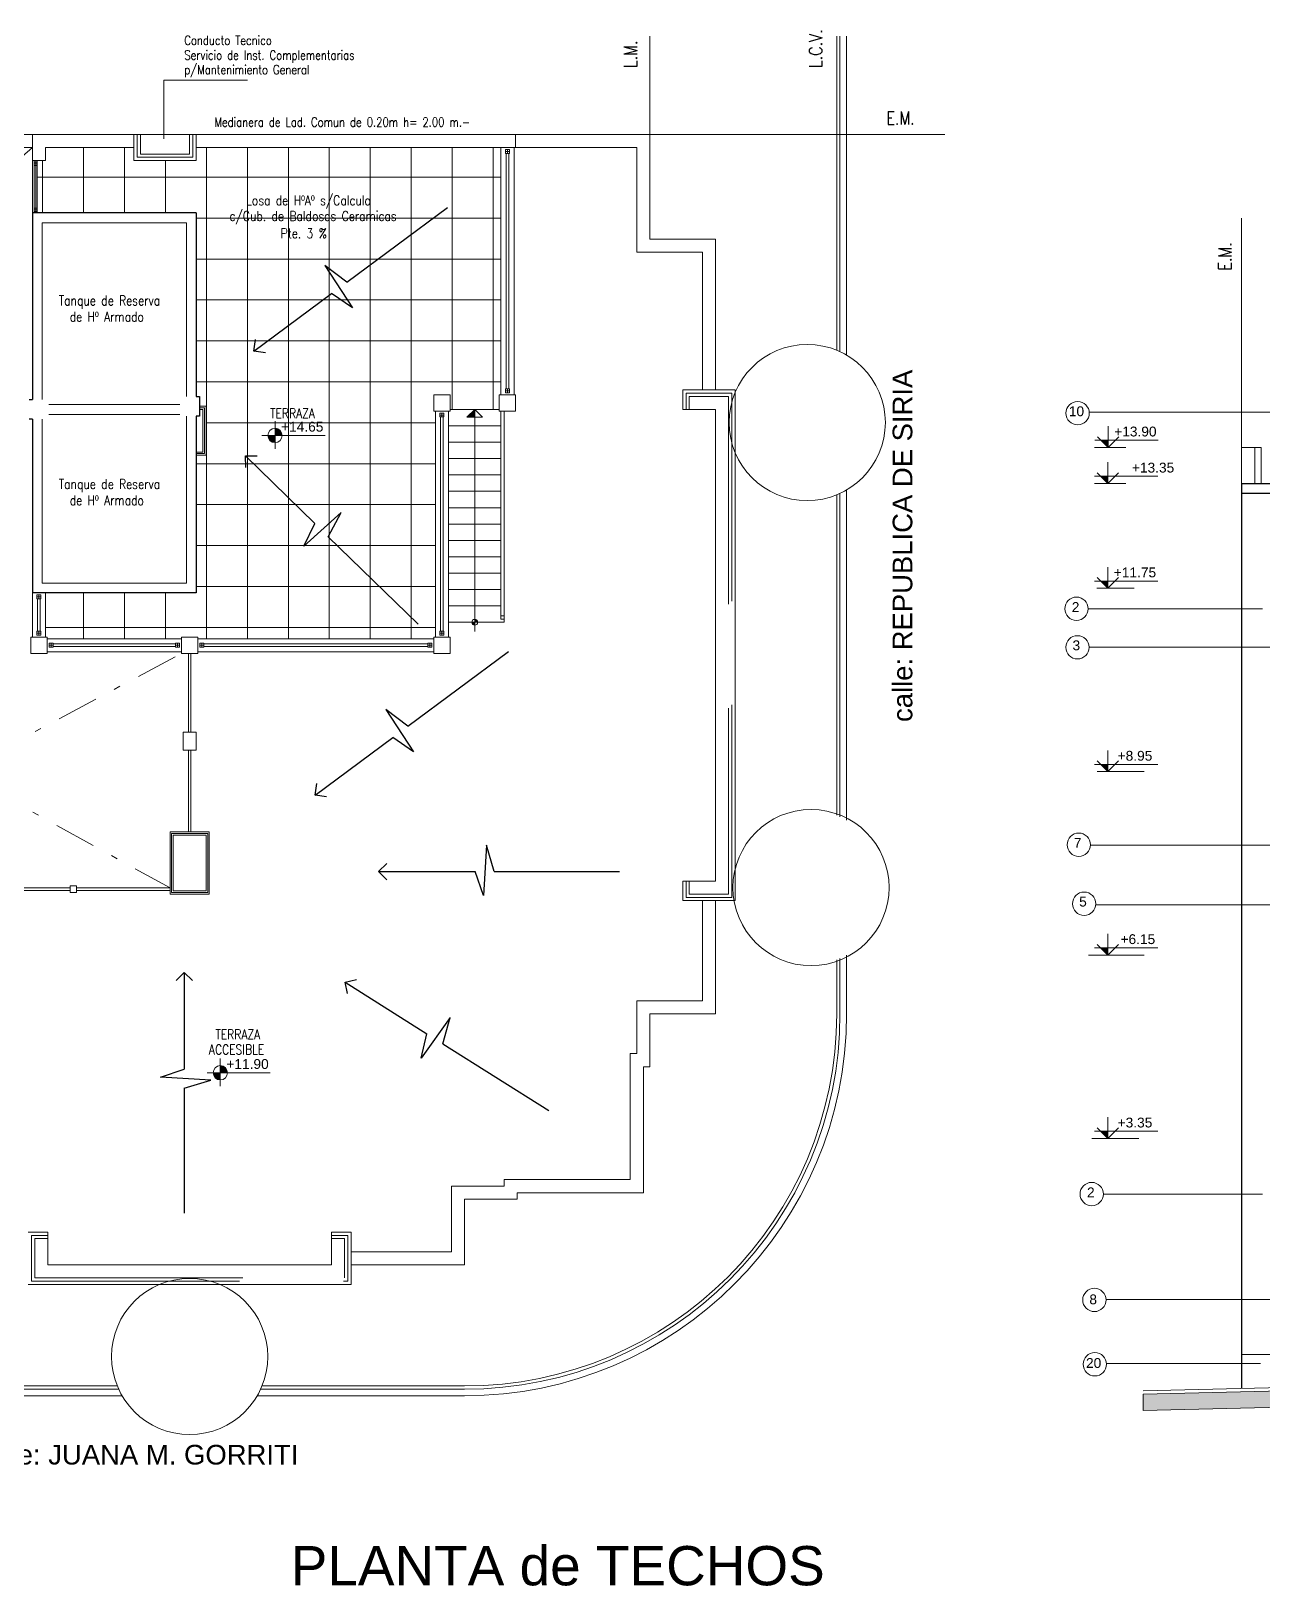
# Model space of a CAD drawing. Header units: millimetres. Extents: x 1578 to 2210, y 899 to 1032.
# Drawn here: x 1605.5 to 1624.3, y 941.46 to 965.2 of the extents above; entities that cross this region are included whole.
import ezdxf

# ---------------------------------------------------------------- set-up
doc = ezdxf.new("R2010")
doc.units = ezdxf.units.MM
doc.linetypes.add('DASHDOT2', pattern=[12.7, 6.35, -3.175, 0, -3.175])
doc.linetypes.add('HIDDEN2', pattern=[4.7625, 3.175, -1.5875])
for name, color, linetype, lineweight in [('COTAS', 7, 'Continuous', 15), ('EJES', 7, 'DASHDOT2', 13), ('ESTRUCTURA', 3, 'Continuous', 30), ('MUROS', 1, 'Continuous', 30), ('PISOS', 9, 'Continuous', 9), ('SANITARIOS', 7, 'Continuous', 20), ('TECHOS', 7, 'HIDDEN2', 15), ('TRAMAS', 7, 'Continuous', 15), ('UMBRALES', 7, 'Continuous', 18)]:
    doc.layers.add(name, color=color, linetype=linetype, lineweight=lineweight)
doc.styles.add('ROMANS', font='romans', dxfattribs={"height": 0.06})
doc.styles.add('STYLE1', font='ARIAL.TTF')

msp = doc.modelspace()

# ---------------------------------------------------------------- hatches: boundary and pattern name
at = {"layer": 'COTAS', "ltscale": 0.1}
h = msp.add_hatch(color=256, dxfattribs=at)
h.paths.add_polyline_path([(1609.219, 959.025), (1609.11, 959.025, 0.414214), (1609.219, 958.917)])
h.paths.add_polyline_path([(1609.219, 959.134), (1609.219, 959.025), (1609.328, 959.025, 0.414214)])
at = {"layer": 'COTAS', "ltscale": 0.05}
for points in [[(1621.935, 958.952), (1621.826, 958.952), (1621.935, 958.843)], [(1621.928, 958.401), (1621.82, 958.401), (1621.928, 958.292)], [(1621.928, 956.801), (1621.82, 956.801), (1621.928, 956.692)], [(1621.928, 954.001), (1621.82, 954.001), (1621.928, 953.892)], [(1621.928, 951.201), (1621.82, 951.201), (1621.928, 951.092)], [(1621.928, 948.401), (1621.82, 948.401), (1621.928, 948.292)]]:
    msp.add_hatch(color=256, dxfattribs=at).paths.add_polyline_path(points)
at = {"layer": 'COTAS', "ltscale": 0.1}
h = msp.add_hatch(color=256, dxfattribs=at)
h.paths.add_polyline_path([(1608.384, 949.294), (1608.276, 949.294, 0.414214), (1608.384, 949.186)])
h.paths.add_polyline_path([(1608.384, 949.403), (1608.384, 949.294), (1608.493, 949.294, 0.414214)])
at = {"layer": 'PISOS', "ltscale": 0.05}
h = msp.add_hatch(dxfattribs=at)
h.set_pattern_fill('NET', color=256, scale=5, style=0)
h.set_pattern_definition([(0, (1413.797, 881.7183), (0, 0.625), []), (90, (1413.797, 881.7183), (-0.625, 4e-17), [])])
h.paths.add_polyline_path([(1608.016, 959.622), (1608.066, 959.622), (1608.066, 959.472), (1608.166, 959.472), (1608.166, 958.722), (1608.016, 958.722), (1608.016, 956.622), (1605.716, 956.622), (1605.716, 955.947), (1605.741, 955.947), (1605.741, 955.922), (1607.791, 955.922), (1607.791, 955.947), (1608.041, 955.947), (1608.041, 955.922), (1611.641, 955.922), (1611.641, 955.947), (1611.666, 955.947), (1611.666, 959.397), (1611.641, 959.397), (1611.641, 959.647), (1611.891, 959.647), (1611.891, 959.422), (1612.641, 959.422), (1612.641, 959.647), (1612.666, 959.647), (1612.666, 963.422), (1608.016, 963.422), (1608.016, 963.222), (1607.066, 963.222), (1607.066, 963.422), (1605.716, 963.422), (1605.716, 963.222), (1605.591, 963.222), (1605.591, 962.422), (1608.016, 962.422)])
h.paths.add_polyline_path([(1609.328, 959.025, -1), (1609.11, 959.025, -1)], flags=16)
h.paths.add_polyline_path([(1609.112, 959.251), (1609.936, 959.251), (1609.936, 959.476), (1609.112, 959.476)], flags=24)
h.paths.add_polyline_path([(1609.283, 959.272), (1609.984, 959.272), (1609.984, 959.044), (1609.283, 959.044)], flags=24)
at = {"layer": 'TRAMAS', "ltscale": 0.05}
msp.add_hatch(color=256, dxfattribs=at).paths.add_polyline_path([(1628.871, 944.541), (1622.47, 944.388), (1622.47, 944.138), (1628.871, 944.291)])
at = {"layer": 'UMBRALES', "ltscale": 0.05}
msp.add_hatch(color=256, dxfattribs=at).paths.add_polyline_path([(1612.266, 959.422), (1612.146, 959.302), (1612.266, 959.302)])
h = msp.add_hatch(color=256, dxfattribs=at)
h.paths.add_polyline_path([(1612.266, 956.172), (1612.222, 956.172, 0.414214), (1612.266, 956.127)])
h.paths.add_polyline_path([(1612.266, 956.172), (1612.31, 956.172, 0.414214), (1612.266, 956.216)])

# ---------------------------------------------------------------- linework, layer by layer
at = {"layer": 'COTAS', "ltscale": 0.05}
for p, q in [((1624.542, 959.379), (1621.645, 959.379)), ((1621.771, 959.006), (1621.935, 958.843)), ((1621.935, 958.843), (1622.098, 959.006)), ((1621.765, 958.455), (1621.928, 958.292)), ((1621.928, 958.292), (1622.092, 958.455)), ((1621.765, 956.855), (1621.928, 956.692)), ((1621.928, 956.692), (1622.092, 956.855)), ((1621.628, 956.376), (1624.29, 956.376)), ((1621.643, 955.793), (1625.983, 955.793)), ((1621.765, 954.055), (1621.928, 953.892)), ((1621.928, 953.892), (1622.092, 954.055)), ((1621.663, 952.768), (1625.655, 952.768)), ((1621.744, 951.857), (1625.4, 951.857)), ((1621.765, 951.255), (1621.928, 951.092)), ((1621.928, 951.092), (1622.092, 951.255)), ((1621.765, 948.455), (1621.928, 948.292)), ((1621.928, 948.292), (1622.092, 948.455)), ((1621.86, 947.44), (1624.29, 947.44)), ((1621.901, 945.831), (1624.776, 945.831)), ((1621.907, 944.855), (1624.259, 944.855))]:
    msp.add_line(p, q, dxfattribs=at)
at = {"layer": 'COTAS', "ltscale": 0.1}
for p, q in [((1609.219, 958.822), (1609.219, 959.241)), ((1621.935, 958.843), (1621.935, 959.168)), ((1609.016, 959.025), (1609.982, 959.025)), ((1621.732, 958.952), (1622.698, 958.952)), ((1621.725, 958.843), (1622.204, 958.843)), ((1621.928, 958.292), (1621.928, 958.616)), ((1621.725, 958.401), (1622.691, 958.401)), ((1621.725, 958.292), (1622.204, 958.292)), ((1621.928, 956.692), (1621.928, 957.016)), ((1621.725, 956.801), (1622.691, 956.801)), ((1621.761, 956.692), (1622.33, 956.692)), ((1621.928, 953.892), (1621.928, 954.216)), ((1621.725, 954.001), (1622.691, 954.001)), ((1621.764, 953.892), (1622.481, 953.892)), ((1621.928, 951.092), (1621.928, 951.416)), ((1621.636, 951.092), (1622.481, 951.092)), ((1621.725, 951.201), (1622.691, 951.201)), ((1608.384, 949.091), (1608.384, 949.51)), ((1608.181, 949.294), (1609.147, 949.294)), ((1621.725, 948.401), (1622.691, 948.401)), ((1621.928, 948.292), (1621.928, 948.616)), ((1621.686, 948.292), (1622.404, 948.292))]:
    msp.add_line(p, q, dxfattribs=at)
at = {"layer": 'COTAS', "ltscale": 0.05}
for centre in [(1621.468, 959.365), (1621.45, 956.379), (1621.465, 955.79), (1621.485, 952.776), (1621.567, 951.875), (1621.682, 947.442), (1621.723, 945.826), (1621.73, 944.843)]:
    msp.add_circle(centre, 0.178, dxfattribs=at)
at = {"layer": 'COTAS', "ltscale": 0.1}
for centre in [(1609.219, 959.025), (1608.384, 949.294)]:
    msp.add_circle(centre, 0.109, dxfattribs=at)
at = {"layer": 'EJES'}
for p, q in [((1614.941, 963.622), (1619.441, 963.622)), ((1623.97, 962.342), (1623.97, 958.842))]:
    msp.add_line(p, q, dxfattribs=at)
at = {"layer": 'EJES', "ltscale": 0.1}
for p, q in [((1601.091, 959.522), (1605.516, 963.422)), ((1601.091, 955.722), (1607.616, 952.117)), ((1601.091, 952.117), (1607.791, 955.697))]:
    msp.add_line(p, q, dxfattribs=at)
at = {"layer": 'ESTRUCTURA'}
for p, q in [((1605.516, 962.422), (1605.516, 959.572)), ((1608.016, 962.422), (1605.516, 962.422)), ((1608.016, 962.422), (1608.016, 959.622)), ((1608.016, 959.322), (1608.016, 956.622)), ((1605.516, 959.272), (1605.516, 956.622)), ((1608.016, 956.622), (1605.516, 956.622))]:
    msp.add_line(p, q, dxfattribs=at)
at = {"layer": 'ESTRUCTURA', "ltscale": 0.1}
for p, q in [((1605.466, 959.572), (1605.516, 959.572)), ((1608.016, 959.622), (1608.066, 959.622)), ((1608.066, 959.622), (1608.066, 959.322)), ((1608.066, 959.322), (1608.016, 959.322)), ((1605.516, 959.272), (1605.466, 959.272))]:
    msp.add_line(p, q, dxfattribs=at)
at = {"layer": 'MUROS', "ltscale": 0.05}
for p, q in [((1610.314, 961.367), (1611.849, 962.507)), ((1609.978, 961.618), (1610.399, 960.976)), ((1610.314, 961.367), (1609.978, 961.618)), ((1608.897, 960.314), (1610.082, 961.195)), ((1610.399, 960.976), (1610.082, 961.195)), ((1608.897, 960.314), (1608.923, 960.488)), ((1609.072, 960.288), (1608.897, 960.314)), ((1608.768, 958.712), (1608.945, 958.714)), ((1608.768, 958.712), (1609.825, 957.681)), ((1608.771, 958.535), (1608.768, 958.712)), ((1610.227, 957.85), (1609.66, 957.334)), ((1609.66, 957.334), (1609.825, 957.681)), ((1610.032, 957.479), (1610.227, 957.85)), ((1610.032, 957.479), (1611.401, 956.144)), ((1611.247, 954.587), (1612.781, 955.728)), ((1611.247, 954.587), (1610.911, 954.839)), ((1610.911, 954.839), (1611.332, 954.196)), ((1609.83, 953.534), (1611.015, 954.415)), ((1611.332, 954.196), (1611.015, 954.415)), ((1609.83, 953.534), (1609.856, 953.709)), ((1610.005, 953.508), (1609.83, 953.534)), ((1612.444, 952.767), (1612.398, 952)), ((1612.563, 952.365), (1612.444, 952.767)), ((1610.798, 952.365), (1610.923, 952.49)), ((1610.923, 952.24), (1610.798, 952.365)), ((1610.798, 952.365), (1612.274, 952.365)), ((1612.398, 952), (1612.274, 952.365)), ((1612.563, 952.365), (1614.475, 952.365)), ((1607.709, 950.702), (1607.834, 950.827)), ((1607.834, 950.827), (1607.959, 950.702)), ((1607.834, 950.827), (1607.834, 949.35)), ((1610.287, 950.677), (1610.46, 950.717)), ((1610.327, 950.505), (1610.287, 950.677)), ((1610.287, 950.677), (1611.537, 949.89)), ((1611.894, 950.14), (1611.447, 949.516)), ((1611.781, 949.736), (1611.894, 950.14)), ((1611.447, 949.516), (1611.537, 949.89)), ((1611.781, 949.736), (1613.399, 948.717)), ((1607.47, 949.226), (1607.834, 949.35)), ((1608.237, 949.181), (1607.47, 949.226)), ((1607.834, 949.061), (1608.237, 949.181)), ((1607.834, 949.061), (1607.834, 947.15))]:
    msp.add_line(p, q, dxfattribs=at)
at = {"layer": 'MUROS', "ltscale": 0.1}
for p, q in [((1623.97, 958.292), (1623.97, 944.474)), ((1623.97, 958.292), (1625.188, 958.292)), ((1623.97, 958.142), (1625.188, 958.142))]:
    msp.add_line(p, q, dxfattribs=at)
at = {"layer": 'SANITARIOS'}
for p, q in [((1612.736, 963.392), (1612.796, 963.392)), ((1612.736, 963.332), (1612.736, 963.392)), ((1612.736, 963.362), (1612.796, 963.362)), ((1612.766, 963.332), (1612.766, 963.392)), ((1612.796, 963.332), (1612.796, 963.392)), ((1605.541, 963.222), (1605.541, 962.422)), ((1605.591, 963.197), (1605.541, 963.197)), ((1605.591, 963.172), (1605.541, 963.172)), ((1605.591, 963.147), (1605.541, 963.147)), ((1605.566, 963.222), (1605.566, 962.422)), ((1605.591, 963.222), (1605.591, 962.422)), ((1612.736, 963.332), (1612.796, 963.332)), ((1612.746, 963.332), (1612.746, 959.737)), ((1612.786, 963.332), (1612.786, 959.737)), ((1605.591, 962.497), (1605.541, 962.497)), ((1605.591, 962.472), (1605.541, 962.472)), ((1605.591, 962.447), (1605.541, 962.447)), ((1612.736, 959.737), (1612.736, 959.677)), ((1612.796, 959.737), (1612.736, 959.737)), ((1612.796, 959.707), (1612.736, 959.707)), ((1612.796, 959.677), (1612.736, 959.677)), ((1612.766, 959.737), (1612.766, 959.677)), ((1612.796, 959.737), (1612.796, 959.677)), ((1611.736, 959.367), (1611.796, 959.367)), ((1611.736, 959.307), (1611.736, 959.367)), ((1611.736, 959.337), (1611.796, 959.337)), ((1611.766, 959.307), (1611.766, 959.367)), ((1611.796, 959.307), (1611.796, 959.367)), ((1611.736, 959.307), (1611.796, 959.307)), ((1611.746, 956.037), (1611.746, 959.307)), ((1611.786, 956.037), (1611.786, 959.307)), ((1605.586, 956.532), (1605.586, 956.592)), ((1605.586, 956.592), (1605.646, 956.592)), ((1605.586, 956.562), (1605.646, 956.562)), ((1605.586, 956.532), (1605.646, 956.532)), ((1605.596, 956.037), (1605.596, 956.532)), ((1605.616, 956.532), (1605.616, 956.592)), ((1605.636, 956.037), (1605.636, 956.532)), ((1605.646, 956.532), (1605.646, 956.592)), ((1605.586, 956.037), (1605.586, 955.977)), ((1605.646, 956.037), (1605.586, 956.037)), ((1605.646, 956.007), (1605.586, 956.007)), ((1605.616, 956.037), (1605.616, 955.977)), ((1605.646, 956.037), (1605.646, 955.977)), ((1611.796, 956.037), (1611.736, 956.037)), ((1611.736, 956.037), (1611.736, 955.977)), ((1611.796, 956.007), (1611.736, 956.007)), ((1611.766, 956.037), (1611.766, 955.977)), ((1611.796, 956.037), (1611.796, 955.977)), ((1605.646, 955.977), (1605.586, 955.977)), ((1605.771, 955.852), (1605.771, 955.792)), ((1605.831, 955.852), (1605.771, 955.852)), ((1605.831, 955.822), (1605.771, 955.822)), ((1605.831, 955.792), (1605.771, 955.792)), ((1605.801, 955.852), (1605.801, 955.792)), ((1605.831, 955.852), (1605.831, 955.792)), ((1605.831, 955.842), (1607.701, 955.842)), ((1605.831, 955.802), (1607.701, 955.802)), ((1607.701, 955.852), (1607.761, 955.852)), ((1607.701, 955.852), (1607.701, 955.792)), ((1607.701, 955.822), (1607.761, 955.822)), ((1607.701, 955.792), (1607.761, 955.792)), ((1607.731, 955.852), (1607.731, 955.792)), ((1607.761, 955.852), (1607.761, 955.792)), ((1608.071, 955.852), (1608.071, 955.792)), ((1608.131, 955.852), (1608.071, 955.852)), ((1608.131, 955.822), (1608.071, 955.822)), ((1608.131, 955.792), (1608.071, 955.792)), ((1608.101, 955.852), (1608.101, 955.792)), ((1608.131, 955.852), (1608.131, 955.792)), ((1608.131, 955.842), (1611.551, 955.842)), ((1608.131, 955.802), (1611.551, 955.802)), ((1611.551, 955.852), (1611.611, 955.852)), ((1611.551, 955.852), (1611.551, 955.792)), ((1611.551, 955.822), (1611.611, 955.822)), ((1611.551, 955.792), (1611.611, 955.792)), ((1611.581, 955.852), (1611.581, 955.792)), ((1611.611, 955.852), (1611.611, 955.792)), ((1611.796, 955.977), (1611.736, 955.977))]:
    msp.add_line(p, q, dxfattribs=at)
at = {"layer": 'TECHOS'}
for p, q in [((1605.666, 962.272), (1605.666, 959.572)), ((1607.866, 962.272), (1605.666, 962.272)), ((1607.866, 962.272), (1607.866, 959.622)), ((1615.491, 959.672), (1615.491, 959.422)), ((1615.491, 959.672), (1616.191, 959.672)), ((1615.541, 959.622), (1615.541, 959.422)), ((1615.541, 959.622), (1616.141, 959.622)), ((1616.141, 959.622), (1616.141, 952.022)), ((1616.191, 959.672), (1616.191, 951.972)), ((1605.766, 959.497), (1607.766, 959.497)), ((1605.766, 959.347), (1607.766, 959.347)), ((1607.866, 959.322), (1607.866, 956.772)), ((1605.666, 959.272), (1605.666, 956.772)), ((1607.866, 956.772), (1605.666, 956.772)), ((1615.491, 952.222), (1615.491, 951.972)), ((1615.541, 952.222), (1615.541, 952.022)), ((1615.491, 951.972), (1616.191, 951.972)), ((1615.541, 952.022), (1616.141, 952.022)), ((1605.501, 946.812), (1605.501, 946.112)), ((1605.501, 946.812), (1605.751, 946.812)), ((1605.551, 946.762), (1605.551, 946.162)), ((1605.551, 946.762), (1605.751, 946.762)), ((1610.081, 946.812), (1610.331, 946.812)), ((1610.081, 946.762), (1610.281, 946.762)), ((1610.281, 946.762), (1610.281, 946.162)), ((1610.331, 946.812), (1610.331, 946.112)), ((1605.501, 946.112), (1610.331, 946.112)), ((1605.551, 946.162), (1610.281, 946.162))]:
    msp.add_line(p, q, dxfattribs=at)
at = {"layer": 'TRAMAS'}
for p, q in [((1617.791, 965.122), (1617.791, 960.325)), ((1617.841, 965.122), (1617.841, 960.304)), ((1600.891, 963.622), (1605.516, 963.622)), ((1607.116, 963.622), (1607.116, 963.272)), ((1607.966, 963.622), (1607.966, 963.272)), ((1612.891, 963.622), (1614.941, 963.622)), ((1601.091, 963.422), (1605.516, 963.422)), ((1612.666, 963.422), (1612.666, 959.647)), ((1612.891, 963.422), (1614.741, 963.422)), ((1607.116, 963.272), (1607.966, 963.272)), ((1614.941, 962.022), (1615.941, 962.022)), ((1615.941, 959.722), (1615.941, 962.022)), ((1614.741, 961.822), (1615.741, 961.822)), ((1615.741, 959.722), (1615.741, 961.822)), ((1615.441, 959.722), (1615.441, 959.422)), ((1615.441, 959.722), (1616.241, 959.722)), ((1616.241, 959.722), (1616.241, 951.922)), ((1608.066, 959.447), (1608.141, 959.447)), ((1608.141, 959.447), (1608.141, 958.747)), ((1611.666, 959.397), (1611.666, 955.947)), ((1615.441, 959.422), (1615.941, 959.422)), ((1615.941, 959.422), (1615.941, 952.222)), ((1608.016, 958.747), (1608.141, 958.747)), ((1617.841, 958.14), (1617.841, 953.204)), ((1617.791, 958.118), (1617.791, 953.225)), ((1605.716, 956.622), (1605.716, 955.947)), ((1605.741, 955.922), (1607.791, 955.922)), ((1608.041, 955.922), (1611.641, 955.922)), ((1607.896, 955.697), (1607.896, 954.497)), ((1607.936, 955.697), (1607.936, 954.497)), ((1607.896, 954.222), (1607.896, 952.972)), ((1607.936, 954.222), (1607.936, 952.972)), ((1607.641, 952.947), (1608.191, 952.947)), ((1607.641, 952.947), (1607.641, 952.047)), ((1608.191, 952.947), (1608.191, 952.047)), ((1615.441, 952.222), (1615.941, 952.222)), ((1615.441, 952.222), (1615.441, 951.922)), ((1604.491, 952.117), (1606.091, 952.117)), ((1604.491, 952.077), (1606.091, 952.077)), ((1606.191, 952.117), (1607.616, 952.117)), ((1606.191, 952.077), (1607.616, 952.077)), ((1607.641, 952.047), (1608.191, 952.047)), ((1615.441, 951.922), (1616.241, 951.922)), ((1615.741, 951.922), (1615.741, 950.392)), ((1615.941, 951.922), (1615.941, 950.192)), ((1617.791, 951.018), (1617.791, 950.192)), ((1617.841, 951.04), (1617.841, 950.192)), ((1614.741, 950.392), (1614.741, 949.587)), ((1614.741, 950.392), (1615.741, 950.392)), ((1614.941, 950.192), (1614.941, 949.387)), ((1614.941, 950.192), (1615.941, 950.192)), ((1614.641, 949.587), (1614.641, 947.662)), ((1614.641, 949.587), (1614.741, 949.587)), ((1614.841, 949.387), (1614.841, 947.462)), ((1614.841, 949.387), (1614.941, 949.387)), ((1611.911, 947.562), (1612.716, 947.562)), ((1611.911, 947.562), (1611.911, 946.562)), ((1612.716, 947.662), (1614.641, 947.662)), ((1612.716, 947.662), (1612.716, 947.562)), ((1612.916, 947.462), (1614.841, 947.462)), ((1612.916, 947.462), (1612.916, 947.362)), ((1612.111, 947.362), (1612.916, 947.362)), ((1612.111, 947.362), (1612.111, 946.362)), ((1605.451, 946.862), (1605.751, 946.862)), ((1605.751, 946.862), (1605.751, 946.362)), ((1610.081, 946.862), (1610.081, 946.362)), ((1610.081, 946.862), (1610.381, 946.862)), ((1610.381, 946.862), (1610.381, 946.062)), ((1611.911, 946.562), (1610.381, 946.562)), ((1605.751, 946.362), (1610.081, 946.362)), ((1610.381, 946.362), (1612.111, 946.362)), ((1605.451, 946.062), (1610.381, 946.062)), ((1599.391, 944.512), (1606.813, 944.512)), ((1599.391, 944.462), (1606.834, 944.462)), ((1608.998, 944.462), (1612.111, 944.462)), ((1609.02, 944.512), (1612.111, 944.512))]:
    msp.add_line(p, q, dxfattribs=at)
at = {"layer": 'TRAMAS', "ltscale": 0.05}
for p, q in [((1607.522, 963.556), (1607.522, 964.452)), ((1607.522, 964.452), (1608.799, 964.452))]:
    msp.add_line(p, q, dxfattribs=at)
at = {"layer": 'TRAMAS', "ltscale": 0.1}
for p, q in [((1614.941, 963.622), (1614.941, 962.022)), ((1614.741, 961.822), (1614.741, 963.422)), ((1624.17, 958.842), (1624.27, 958.842))]:
    msp.add_line(p, q, dxfattribs=at)
at = {"layer": 'TRAMAS'}
for radius in [5.73, 5.68]:
    msp.add_arc((1612.111, 950.192), radius, 270, 0, dxfattribs=at)
at = {"layer": 'UMBRALES'}
for p, q in [((1614.941, 965.122), (1614.941, 963.622)), ((1617.941, 965.122), (1617.941, 960.251)), ((1605.516, 963.222), (1605.516, 963.622)), ((1605.516, 963.622), (1607.066, 963.622)), ((1607.066, 963.622), (1607.066, 963.222)), ((1607.066, 963.622), (1608.016, 963.622)), ((1607.166, 963.622), (1607.166, 963.322)), ((1607.916, 963.622), (1607.916, 963.322)), ((1608.016, 963.622), (1608.016, 963.222)), ((1608.016, 963.622), (1612.891, 963.622)), ((1612.891, 963.622), (1612.891, 963.422)), ((1605.716, 963.422), (1605.716, 963.222)), ((1605.716, 963.422), (1607.066, 963.422)), ((1608.016, 963.422), (1612.891, 963.422)), ((1612.866, 963.422), (1612.866, 959.647)), ((1605.716, 963.222), (1605.516, 963.222)), ((1605.516, 963.222), (1605.516, 962.422)), ((1607.066, 963.222), (1608.016, 963.222)), ((1607.166, 963.322), (1607.916, 963.322)), ((1608.066, 959.472), (1608.166, 959.472)), ((1608.066, 959.422), (1608.116, 959.422)), ((1608.116, 959.422), (1608.116, 958.772)), ((1608.166, 959.472), (1608.166, 958.722)), ((1608.016, 958.772), (1608.116, 958.772)), ((1608.016, 958.722), (1608.166, 958.722)), ((1617.941, 958.192), (1617.941, 953.151)), ((1605.516, 956.622), (1605.516, 955.947)), ((1605.741, 955.722), (1607.791, 955.722)), ((1608.041, 955.722), (1611.641, 955.722)), ((1607.816, 954.497), (1607.816, 954.222)), ((1607.816, 954.497), (1608.016, 954.497)), ((1608.016, 954.497), (1608.016, 954.222)), ((1607.816, 954.222), (1608.016, 954.222)), ((1608.216, 952.972), (1607.616, 952.972)), ((1607.616, 952.022), (1607.616, 952.972)), ((1607.666, 952.922), (1608.166, 952.922)), ((1607.666, 952.922), (1607.666, 952.072)), ((1608.166, 952.922), (1608.166, 952.072)), ((1608.216, 952.022), (1608.216, 952.972)), ((1606.091, 952.047), (1606.091, 952.147)), ((1606.091, 952.147), (1606.191, 952.147)), ((1606.091, 952.047), (1606.191, 952.047)), ((1606.191, 952.047), (1606.191, 952.147)), ((1607.616, 952.022), (1608.216, 952.022)), ((1607.666, 952.072), (1608.166, 952.072)), ((1617.941, 951.092), (1617.941, 950.192)), ((1599.391, 944.362), (1606.886, 944.362)), ((1608.946, 944.362), (1612.111, 944.362))]:
    msp.add_line(p, q, dxfattribs=at)
at = {"layer": 'UMBRALES', "ltscale": 0.1}
for p, q in [((1611.866, 959.397), (1611.866, 955.947)), ((1611.891, 959.422), (1612.641, 959.422)), ((1612.146, 959.302), (1612.266, 959.422)), ((1612.266, 959.422), (1612.386, 959.302)), ((1612.266, 956.031), (1612.266, 959.422)), ((1612.666, 956.222), (1612.666, 959.397)), ((1612.716, 956.172), (1612.716, 959.397)), ((1611.866, 959.172), (1612.666, 959.172)), ((1612.146, 959.302), (1612.386, 959.302)), ((1611.866, 958.922), (1612.666, 958.922)), ((1611.866, 958.672), (1612.666, 958.672)), ((1623.97, 958.842), (1624.17, 958.842)), ((1623.97, 958.842), (1623.97, 958.292)), ((1624.17, 958.842), (1624.17, 958.292)), ((1624.27, 958.842), (1624.27, 958.292)), ((1611.866, 958.422), (1612.666, 958.422)), ((1611.866, 958.172), (1612.666, 958.172)), ((1611.866, 957.922), (1612.666, 957.922)), ((1611.866, 957.672), (1612.666, 957.672)), ((1611.866, 957.422), (1612.666, 957.422)), ((1611.866, 957.172), (1612.666, 957.172)), ((1611.866, 956.922), (1612.666, 956.922)), ((1611.866, 956.672), (1612.666, 956.672)), ((1611.866, 956.422), (1612.666, 956.422)), ((1612.666, 956.272), (1612.716, 956.272)), ((1611.866, 956.172), (1612.716, 956.172)), ((1612.666, 956.222), (1612.716, 956.222)), ((1622.47, 944.438), (1635.19, 944.742)), ((1622.47, 944.388), (1635.193, 944.692)), ((1622.47, 944.138), (1635.204, 944.442)), ((1622.47, 944.388), (1622.47, 944.138))]:
    msp.add_line(p, q, dxfattribs=at)
at = {"layer": 'UMBRALES', "ltscale": 0.05}
msp.add_line((1626.533, 944.992), (1623.979, 944.992), dxfattribs=at)
at = {"layer": 'UMBRALES', "ltscale": 0.1}
for points in [[(1611.641, 959.647), (1611.891, 959.647), (1611.891, 959.397), (1611.641, 959.397)], [(1612.641, 959.647), (1612.891, 959.647), (1612.891, 959.397), (1612.641, 959.397)]]:
    msp.add_lwpolyline(points, close=True, dxfattribs=at)
at = {"layer": 'UMBRALES'}
for points in [[(1605.491, 955.947), (1605.741, 955.947), (1605.741, 955.697), (1605.491, 955.697)], [(1607.791, 955.947), (1608.041, 955.947), (1608.041, 955.697), (1607.791, 955.697)], [(1611.641, 955.947), (1611.891, 955.947), (1611.891, 955.697), (1611.641, 955.697)]]:
    msp.add_lwpolyline(points, close=True, dxfattribs=at)
at = {"layer": 'UMBRALES', "ltscale": 0.1}
for centre, radius in [((1617.341, 959.222), 1.192), ((1612.266, 956.172), 0.0442), ((1617.399, 952.122), 1.192), ((1607.916, 944.962), 1.192)]:
    msp.add_circle(centre, radius, dxfattribs=at)
at = {"layer": 'UMBRALES'}
msp.add_arc((1612.111, 950.192), 5.83, 270, 0, dxfattribs=at)

# ---------------------------------------------------------------- texts
at = {"layer": 'COTAS', "style": 'ROMANS', "width": 0.8}
for s, height, p in [('Conducto Tecnico', 0.14, (1607.835, 964.988)), ('Servicio de Inst. Complementarias', 0.14, (1607.835, 964.762)), ('p/Mantenimiento General', 0.14, (1607.835, 964.541)), ('Medianera de Lad. Comun de 0.20m h= 2.00 m.-', 0.14, (1608.295, 963.739)), ('E.M.', 0.2, (1618.549, 963.771)), ('Losa de HºAº s/Calculo', 0.15, (1608.779, 962.539)), ('c/Cub. de Baldosas Ceramicas', 0.15, (1608.523, 962.3)), ('Pte. 3 %', 0.15, (1609.304, 962.036)), ('Tanque de Reserva', 0.15, (1605.919, 961.01)), ('de Hº Armado', 0.15, (1606.085, 960.763)), ('TERRAZA', 0.15, (1609.144, 959.288)), ('Tanque de Reserva', 0.15, (1605.919, 958.208)), ('de Hº Armado', 0.15, (1606.085, 957.96)), ('TERRAZA', 0.15, (1608.309, 949.805)), ('ACCESIBLE', 0.15, (1608.21, 949.574))]:
    msp.add_text(s, height=height, dxfattribs=at).set_placement(p)
for s, p in [('L.M.', (1614.744, 964.637)), ('L.C.V.', (1617.57, 964.637)), ('E.M.', (1623.817, 961.543))]:
    msp.add_text(s, height=0.2, rotation=90, dxfattribs=at).set_placement(p)
at = {"layer": 'COTAS', "style": 'STYLE1'}
msp.add_text('calle: REPUBLICA DE SIRIA', height=0.3, rotation=90, dxfattribs=at).set_placement((1618.945, 954.65))
msp.add_text('calle: JUANA M. GORRITI', height=0.3, dxfattribs=at).set_placement((1604.663, 943.313))
at = {"layer": 'COTAS', "ltscale": 0.1, "char_height": 0.15, "attachment_point": 5, "style": 'STYLE1'}
for s, insert in [('10', (1621.45, 959.393)), ('+14.65', (1609.634, 959.158)), ('+13.90', (1622.349, 959.084)), ('+13.35', (1622.619, 958.533)), ('+11.75', (1622.343, 956.933)), ('2', (1621.437, 956.405)), ('3', (1621.448, 955.819)), ('+8.95', (1622.343, 954.133)), ('7', (1621.468, 952.804)), ('5', (1621.549, 951.906)), ('+6.15', (1622.387, 951.333)), ('+11.90', (1608.799, 949.427)), ('+3.35', (1622.343, 948.533)), ('2', (1621.669, 947.468)), ('8', (1621.705, 945.833)), ('20', (1621.712, 944.862))]:
    msp.add_mtext(s, dxfattribs=dict(at, insert=insert))
at = {"layer": 'MUROS', "color": 0, "style": 'STYLE1'}
msp.add_text('PLANTA de TECHOS', height=0.6, dxfattribs=at).set_placement((1609.458, 941.468))

doc.saveas('drawing.dxf')
